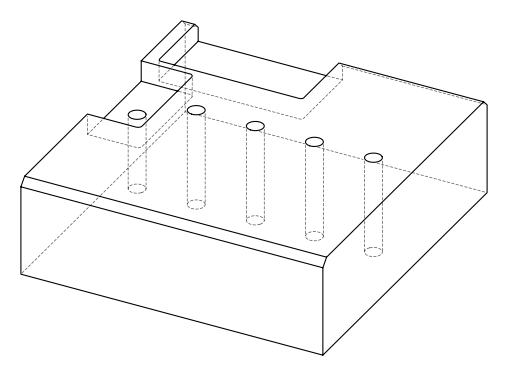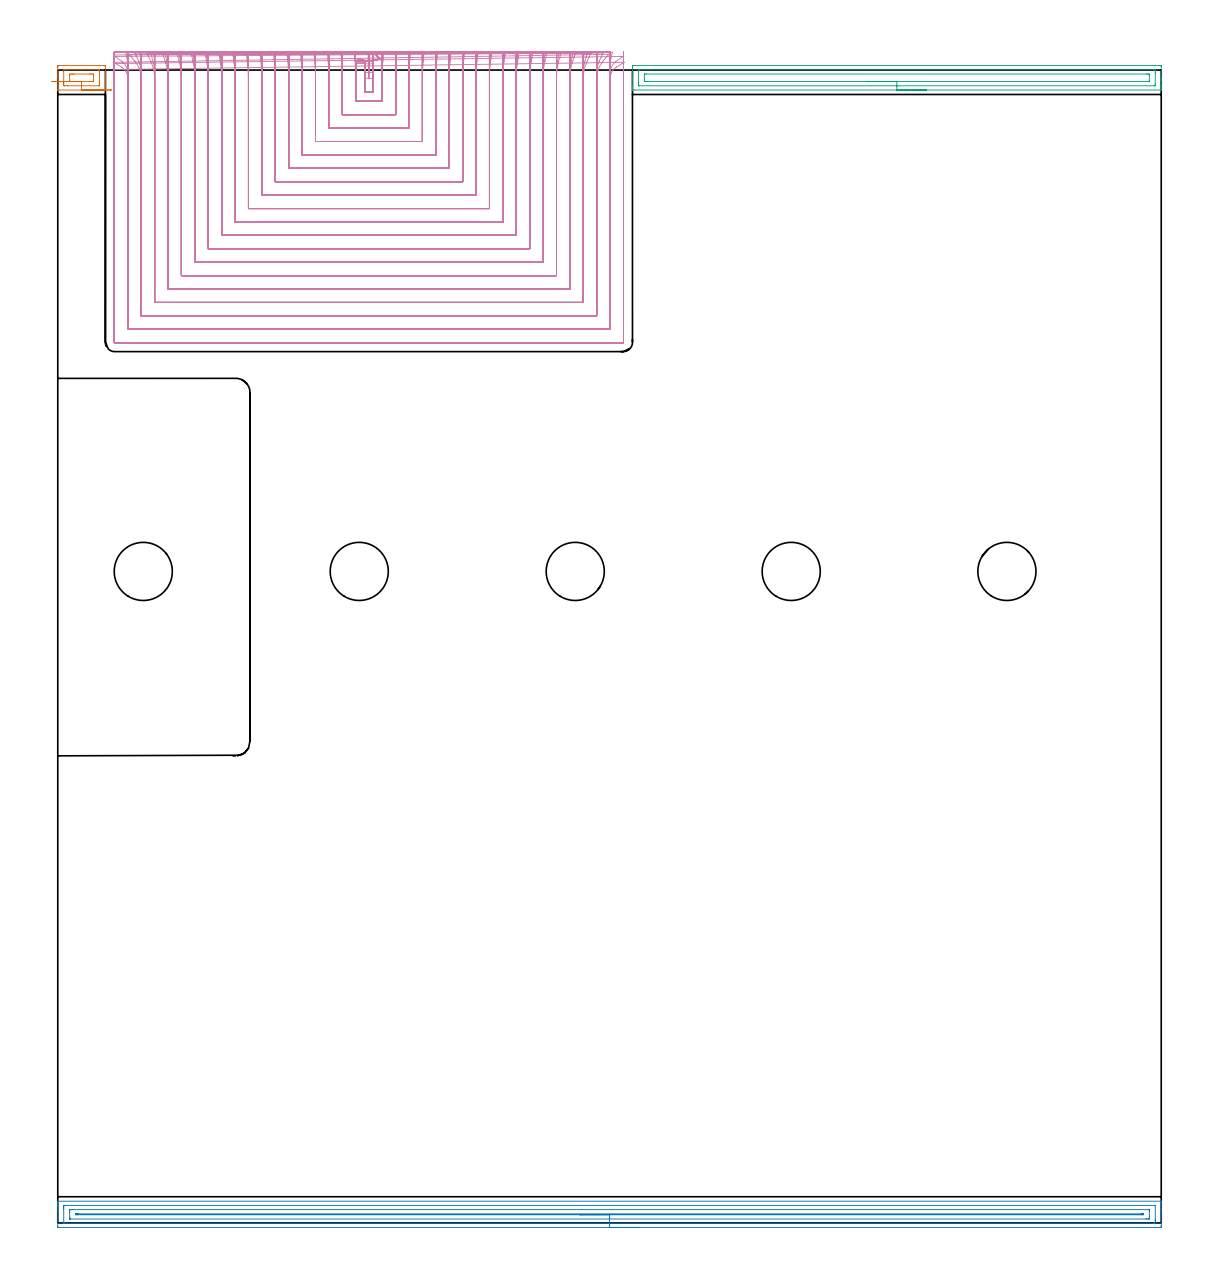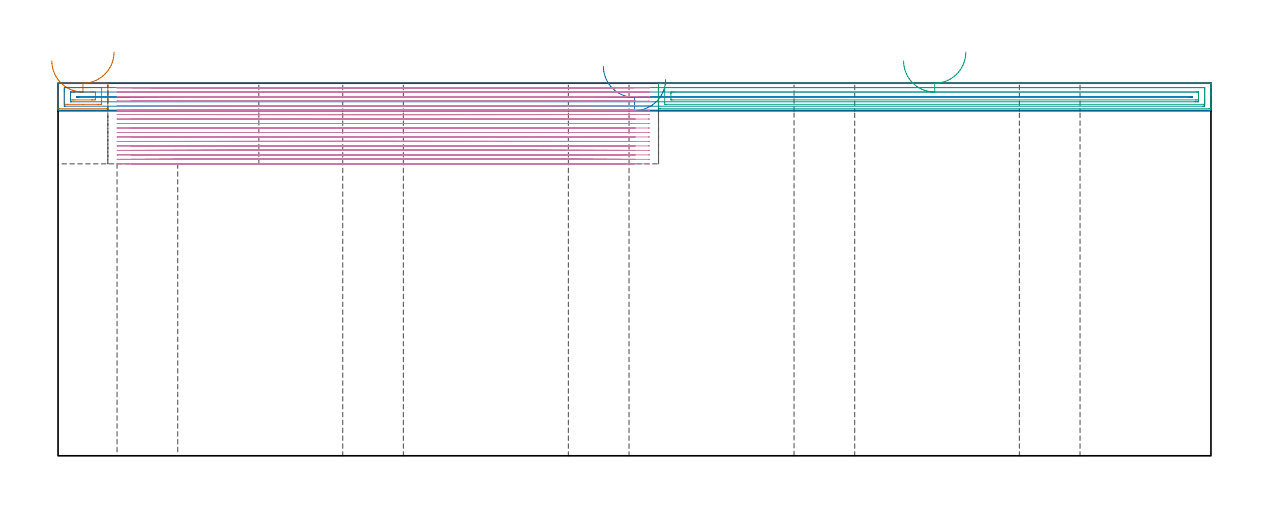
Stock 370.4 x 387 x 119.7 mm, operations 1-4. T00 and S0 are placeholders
(PLAN: 22 operations, 16 tool changes, 353.8 min)
(1 AREA_MILL | FG_CHAMFER_SURFACE | UGT0205_001 | 0.61 min | 709 mm3)
(2 AREA_MILL_1 | FG_CHAMFER_SURFACE_1 | UGT0205_001 | 12.02 min | 14342 mm3)
(3 AREA_MILL_2 | FG_CHAMFER_SURFACE_2 | UGT0205_001 | 4.49 min | 6139 mm3)
(4 MILL_SLOT | SLOT_PARTIAL_RECTANGULAR | NXT0201_008 | Follow Part, ap 1.5, ae 75% | 261.22 min | 432571 mm3)
(5 MILL_SLOT_1 | SLOT_PARTIAL_RECTANGULAR_1 | NXT0201_009 | Follow Part, ap 2, ae 75% | 70.29 min | 211427 mm3)
(6 SPOT_DRILL | STEP1HOLE | NXT0321_9005460120000 | 0.05 min | 202 mm3)
(7 SPOT_DRILL_1 | STEP1HOLE_2 | NXT0321_9005460120000 | 0.05 min | 190 mm3)
(8 SPOT_DRILL_2 | STEP1HOLE_3 | NXT0321_9005460120000 | 0.05 min | 189 mm3)
(9 SPOT_DRILL_3 | STEP1HOLE_4 | NXT0321_9005460120000 | 0.05 min | 162 mm3)
(10 DRILL_BLIND_HOLE_INTO_CENTER | STEP1HOLE | UGT0301_198 | 0.06 min | 436 mm3)
(11 GUN_DRILL_THROUGH_HOLE | STEP1HOLE | UGT0307_003 | 0.58 min | 4133 mm3)
(12 SPADE_DRILL_TO_ENLARGE_THROUGH_HOLE | STEP1HOLE | UGT0306_010 | 0.51 min | 30938 mm3)
(13 INDEXABLE_INSERT_DRILL_THROUGH_HOLE_FROM_SOLID | STEP1HOLE_1 | NXT0302_010 | 0.4 min | 28005 mm3)
(14 DRILL_BLIND_HOLE_INTO_CENTER_1 | STEP1HOLE_2 | UGT0301_198 | 0.06 min | 391 mm3)
(15 GUN_DRILL_THROUGH_HOLE_1 | STEP1HOLE_2 | UGT0307_003 | 0.58 min | 4174 mm3)
(16 SPADE_DRILL_TO_ENLARGE_THROUGH_HOLE_1 | STEP1HOLE_2 | UGT0306_010 | 0.51 min | 30925 mm3)
(17 DRILL_BLIND_HOLE_INTO_CENTER_2 | STEP1HOLE_3 | UGT0301_198 | 0.06 min | 390 mm3)
(18 GUN_DRILL_THROUGH_HOLE_2 | STEP1HOLE_3 | UGT0307_003 | 0.58 min | 4188 mm3)
(19 SPADE_DRILL_TO_ENLARGE_THROUGH_HOLE_2 | STEP1HOLE_3 | UGT0306_010 | 0.51 min | 30951 mm3)
(20 DRILL_BLIND_HOLE_INTO_CENTER_3 | STEP1HOLE_4 | UGT0301_198 | 0.06 min | 392 mm3)
(21 GUN_DRILL_THROUGH_HOLE_3 | STEP1HOLE_4 | UGT0307_003 | 0.58 min | 4179 mm3)
(22 SPADE_DRILL_TO_ENLARGE_THROUGH_HOLE_3 | STEP1HOLE_4 | UGT0306_010 | 0.51 min | 30948 mm3)
(TOOL UGT0205_001 | Chamfer Mill 20 x 3 x 45 deg. | D20 FL50 Z2)
(TOOL NXT0201_008 | ENDMILL 6mm [2P460-0600-NA 1630] | D6 FL26 Z6)
(TOOL NXT0201_009 | ENDMILL 8mm [2P460-0800-NA 1630] | D8 FL26 Z6)
(TOOL NXT0321_9005460120000 | NC Spot Drill, 142deg, 12mm, Carbide, Uncoated | D12 PA142 FL30 Z2)
(TOOL UGT0301_198 | Twist Drill 7.9 mm | D7.9 PA118 FL73 Z2)
(TOOL UGT0307_003 | Gun Drill 7 mm | D7 PA130 FL24 Z1)
(TOOL UGT0306_010 | Spade Drill 19.5mm | D19.5 PA132 FL10 Z2)
(TOOL NXT0302_010 | Index. Insert Drill 19.5mm [880-D1950L25-05] | D19.5 PA176 FL98 Z2)
(OP 1 AREA_MILL)
G17 G21 G94 G90
T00 M6
G54
G17 G0 G90 X17.995 Y380.3 S1061 M3
G43 Z129.7 H0
G94 G1 X17.957 Z128.828 F250.
X17.844 Z127.963
X17.655 Z127.112
X17.392 Z126.28
X17.059 Z125.474
X16.656 Z124.7
X16.187 Z123.964
X15.656 Z123.272
X15.067 Z122.629
X14.423 Z122.04
X13.731 Z121.508
X12.995 Z121.04
X12.222 Z120.637
X11.416 Z120.303
X10.584 Z120.041
X9.732 Z119.852
X8.867 Z119.738
X7.995 Z119.7
X0.486
X0.272 Y380.303 Z119.697
X0.061 Y380.307 Z119.693
X0.044 Y380.309 Z119.691
X0.039 Y380.312 Z119.687
X0.01 Y380.336 Z119.661
X0. Y380.41 Z119.588
Y384.489 Z115.509
Y385.288 Z114.705
Y387.953 Z112.042
X0.003 Y388.356 Z111.64
X0.01 Y388.491 Z111.505
X0.145 Y388.498 Z111.498
X0.486 Y388.5 Z111.5
X15.514
X15.858 Y388.495 Z111.502
X15.99 Y388.491 Z111.505
X16. Y388.353 Z111.643
Y385.288 Z114.705
Y384.489 Z115.509
Y384.4 Z115.599
Y380.409 Z119.589
X15.994 Y380.309 Z119.687
X15.992 Y380.305 Z119.691
X15.956 Y380.3 Z119.7
X7.995
Y381.714 Z118.286
X3.159
X2.274 Y381.715 Z118.285
X2.254 Y381.716 Z118.284
X2.01 Y381.735 Z118.265
X2.003 Y381.988 Z118.012
X2. Y382.623 Z117.377
Y382.879 Z117.121
X2.001 Y386.431 Z113.569
X2.01 Y387.065 Z112.935
X2.235 Y387.084 Z112.916
X2.254 Y387.085 Z112.915
X3.117 Y387.086 Z112.914
X7.979
X12.841
X13.726 Y387.085 Z112.915
X13.746 Y387.084 Z112.916
X13.99 Y387.065 Z112.935
X13.997 Y386.812 Z113.188
X14. Y386.177 Z113.823
Y385.921 Z114.079
X13.999 Y382.369 Z117.631
X13.99 Y381.735 Z118.265
X13.765 Y381.716 Z118.284
X13.746 Y381.715 Z118.285
X7.995 Y381.714 Z118.286
Y383.128 Z116.872
X5.288
X4.906 Y383.129 Z116.871
X4.401 Y383.131 Z116.869
X4.022 Y383.135 Z116.865
X4.001 Y383.512 Z116.488
X4. Y383.534 Z116.466
X4.001 Y385.31 Z114.69
X4.022 Y385.665 Z114.335
X4.527 Y385.67 Z114.33
X4.906 Y385.671 Z114.329
X5.409 Y385.672 Z114.328
X10.712
X11.094 Y385.671 Z114.329
X11.599 Y385.669 Z114.331
X11.978 Y385.665 Z114.335
X11.999 Y385.288 Z114.712
X12. Y385.266 Z114.734
X11.999 Y383.49 Z116.51
X11.978 Y383.136 Z116.864
X11.473 Y383.13 Z116.87
X11.094 Y383.129 Z116.871
X10.591 Y383.128 Z116.872
X7.995
X7.124 Z116.91
X6.259 Z117.023
X5.407 Z117.212
X4.575 Z117.475
X3.769 Z117.808
X2.995 Z118.211
X2.26 Z118.68
X1.568 Z119.211
X0.924 Z119.8
X0.335 Z120.444
X-0.196 Z121.136
X-0.665 Z121.872
X-1.068 Z122.645
X-1.401 Z123.451
X-1.664 Z124.283
X-1.853 Z125.135
X-1.966 Z126.
X-2.005 Z126.872
G0 Z129.7
M5
M2
(OP 2 AREA_MILL_1)
G17 G21 G94 G90
T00 M6
G54
G17 G0 G90 X195.2 Y-1.5 S1061 M3
G43 Z129.7 H0
Z120.9
G94 G1 X195.162 Z120.028 F250.
X195.048 Z119.163
X194.859 Z118.312
X194.597 Z117.48
X194.263 Z116.674
X193.86 Z115.9
X193.392 Z115.164
X192.86 Z114.472
X192.271 Z113.829
X191.628 Z113.24
X190.936 Z112.708
X190.2 Z112.24
X189.426 Z111.837
X188.62 Z111.503
X187.788 Z111.241
X186.936 Z111.052
X186.072 Z110.938
X185.2 Z110.9
X0.625
X0.185 Y-1.495 Z110.903
X0.01 Y-1.492 Z110.906
X0. Y-1.062 Z111.335
Y4.221 Z116.615
Y5.632 Z118.028
Y5.982 Z118.377
Y6.682 Z119.082
Y6.952 Z119.351
X0.006 Y7.301 Z119.692
X0.009 Y7.305 Z119.695
X0.174 Y7.3 Z119.7
X370.226
X370.391 Y7.305 Z119.695
X370.394 Y7.301 Z119.692
X370.4 Y6.952 Z119.351
Y6.682 Z119.082
Y5.982 Z118.377
Y4.751 Z117.148
Y4.221 Z116.615
Y3.605 Z116.001
Y-0.797 Z111.6
X370.396 Y-1.062 Z111.335
X370.39 Y-1.492 Z110.906
X370.215 Y-1.495 Z110.903
X369.775 Y-1.5 Z110.9
X185.2
Y-0.086 Z112.314
X2.314 Y-0.085 Z112.315
X2.04 Y-0.08 Z112.32
X2.013 Y-0.079 Z112.321
X2.008 Y-0.06 Z112.34
X2.003 Y-0.026 Z112.374
X2.001 Y0.007 Z112.407
X2. Y4.627 Z117.027
X2.003 Y5.101 Z117.501
X2.007 Y5.5 Z117.9
X2.024 Y5.879 Z118.279
X2.412 Y5.884 Z118.284
X2.511 Y5.885 Z118.285
X368.086
X368.36 Y5.88 Z118.28
X368.387 Y5.879 Z118.279
X368.392 Y5.86 Z118.26
X368.397 Y5.826 Z118.226
X368.399 Y5.792 Z118.192
X368.4 Y1.173 Z113.573
X368.397 Y0.699 Z113.099
X368.393 Y0.3 Z112.7
X368.376 Y-0.079 Z112.321
X367.988 Y-0.084 Z112.316
X367.89 Y-0.085 Z112.315
X185.2 Y-0.086 Z112.314
Y1.328 Z113.728
X4.2 Y1.329 Z113.729
X4.115 Y1.33 Z113.73
X4.048 Y1.333 Z113.733
X4.012 Y1.335 Z113.735
X4.009 Y1.383 Z113.783
X4.003 Y1.579 Z113.979
X4.001 Y1.776 Z114.176
X4. Y3.537 Z115.937
X4.004 Y4.221 Z116.621
X4.009 Y4.409 Z116.809
X4.018 Y4.465 Z116.865
X4.073 Y4.467 Z116.867
X4.2 Y4.469 Z116.869
X4.84 Y4.471 Z116.871
X5.094
X366.2
X366.285 Y4.47 Z116.87
X366.352 Y4.467 Z116.867
X366.388 Y4.465 Z116.865
X366.391 Y4.417 Z116.817
X366.397 Y4.221 Z116.621
X366.399 Y4.024 Z116.424
X366.4 Y2.263 Z114.663
X366.396 Y1.579 Z113.979
X366.391 Y1.391 Z113.791
X366.382 Y1.335 Z113.735
X366.327 Y1.333 Z113.733
X366.2 Y1.331 Z113.731
X365.561 Y1.329 Z113.729
X365.306 Y1.328 Z113.728
X185.2
Y2.743 Z115.143
X6.594
X6.275 Y2.745 Z115.145
X6.115 Y2.747 Z115.147
X6.017 Y2.749 Z115.149
X6.01 Y2.794 Z115.194
X6.008 Y2.9 Z115.3
X6.01 Y3.006 Z115.406
X6.018 Y3.05 Z115.45
X6.116 Y3.053 Z115.453
X6.276 Y3.056 Z115.456
X6.562 Y3.057 Z115.457
X6.882
X363.806
X364.125 Y3.055 Z115.455
X364.285 Y3.053 Z115.453
X364.382 Y3.05 Z115.45
X364.39 Y3.006 Z115.406
X364.392 Y2.9 Z115.3
X364.39 Y2.794 Z115.194
X364.383 Y2.749 Z115.149
X364.285 Y2.747 Z115.147
X364.124 Y2.744 Z115.144
X363.806 Y2.743 Z115.143
X363.519
X185.2
X184.328 Z115.181
X183.464 Z115.295
X182.612 Z115.483
X181.78 Z115.746
X180.974 Z116.08
X180.2 Z116.482
X179.464 Z116.951
X178.772 Z117.482
X178.129 Z118.072
X177.54 Z118.715
X177.008 Z119.407
X176.54 Z120.143
X176.137 Z120.916
X175.803 Z121.722
X175.541 Z122.554
X175.352 Z123.406
X175.238 Z124.271
X175.2 Z125.143
G0 Z129.7
M5
M2
(OP 3 AREA_MILL_2)
G17 G21 G94 G90
T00 M6
G54
G17 G0 G90 X291.65 Y380.3 S1061 M3
G43 Z129.7 H0
G94 G1 X291.612 Z128.828 F250.
X291.498 Z127.963
X291.309 Z127.111
X291.047 Z126.279
X290.713 Z125.473
X290.31 Z124.7
X289.841 Z123.964
X289.31 Z123.272
X288.721 Z122.628
X288.078 Z122.039
X287.386 Z121.508
X286.65 Z121.039
X285.876 Z120.636
X285.07 Z120.303
X284.238 Z120.04
X283.386 Y380.301 Z119.851
X282.521 Z119.738
X281.65 Z119.699
X193.478 Y380.302 Z119.698
X193.034 Y380.303 Z119.697
X192.994 Y380.302 Z119.695
X192.908 Y380.315 Z119.676
X192.902 Y380.325 Z119.666
X192.9 Y380.331 Z119.66
Y380.63 Z119.369
Y381.199 Z118.8
Y381.735 Z118.26
Y383.78 Z116.218
Y384.4 Z115.594
Y387.953 Z112.043
X192.902 Y388.265 Z111.731
X192.91 Y388.491 Z111.505
X193.136 Y388.499 Z111.499
X193.48 Y388.5 Z111.5
X369.82
X370.166 Y388.496 Z111.501
X370.39 Y388.491 Z111.505
X370.4 Y388.263 Z111.733
Y384.4 Z115.594
Y383.78 Z116.218
Y383.512 Z116.485
Y381.735 Z118.26
Y381.199 Z118.8
Y380.63 Z119.369
X370.394 Y380.33 Z119.662
X370.39 Y380.303 Z119.688
X370.266 Y380.3 Z119.7
X281.65 Y380.301 Z119.699
Y381.715 Z118.285
X195.28 Y381.716 Z118.284
X195.261
X194.91 Y381.735 Z118.265
X194.902 Y382.093 Z117.907
X194.9 Y382.623 Z117.377
Y382.983 Z117.017
X194.901 Y386.535 Z113.465
X194.91 Y387.065 Z112.935
X195.241 Y387.085 Z112.915
X195.261
X368.019
X368.039
X368.39 Y387.065 Z112.935
X368.398 Y386.707 Z113.293
X368.4 Y386.177 Z113.823
Y385.817 Z114.183
X368.398 Y382.265 Z117.735
X368.39 Y381.735 Z118.265
X368.059 Y381.715 Z118.285
X368.039
X281.65
Y383.129 Z116.871
X197.933 Y383.13 Z116.87
X197.424 Y383.131 Z116.869
X197.042 Y383.134 Z116.866
X196.924 Y383.136 Z116.864
X196.91 Y383.37 Z116.63
X196.904 Y383.512 Z116.488
X196.901 Y383.653 Z116.347
Y385.429 Z114.571
X196.906 Y385.572 Z114.428
X196.91 Y385.66 Z114.34
X196.947 Y385.665 Z114.335
X197.042 Y385.667 Z114.333
X197.549 Y385.671 Z114.329
X365.367
X365.875 Y385.67 Z114.33
X366.258 Y385.667 Z114.333
X366.376 Y385.665 Z114.335
X366.39 Y385.43 Z114.57
X366.396 Y385.288 Z114.712
X366.399 Y385.147 Z114.853
Y383.371 Z116.629
X366.394 Y383.229 Z116.771
X366.39 Y383.14 Z116.86
X366.353 Y383.135 Z116.865
X366.258 Y383.133 Z116.867
X365.751 Y383.129 Z116.871
X281.65
X280.778 Z116.909
X279.913 Z117.023
X279.062 Z117.212
X278.23 Z117.474
X277.424 Z117.808
X276.65 Z118.211
X275.914 Z118.679
X275.222 Z119.211
X274.579 Z119.8
X273.989 Z120.443
X273.458 Z121.135
X272.989 Z121.871
X272.587 Z122.645
X272.253 Z123.451
X271.99 Z124.283
X271.802 Z125.134
X271.688 Z125.999
X271.65 Z126.871
G0 Z129.7
M5
M2
(OP 4 MILL_SLOT)
G17 G21 G94 G90
T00 M6
G54
G17 G0 G90 X104.098 Y392.993 S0 M3
G43 Z129.7 H1
Z118.261
G94 G1 X104.302 Y390. F250.
G2 X104.45 Y387.11 R85.5 F500.
G1 Y384.11
G3 X105.901 Y384.484 R3.
X105.9 Y384.19 R84.
G1 Y379.5
X103.
Y384.182
G3 X102.999 Y384.484 R84.
X104.45 Y384.11 R3.
G1 Y387.11
G2 X104.598 Y390. R85.5
G1 X104.801 Y392.993 F250.
X99.575 Y392.992
X99.791 Y390.
G2 X100. Y384.182 R81. F500.
G1 Y376.5
X108.9
Y384.19
G2 X109.109 Y390. R81.
G1 X109.324 Y392.992 F250.
X95.05 Y392.991
X95.278 Y390.
G2 X95.5 Y384.182 R76.5 F500.
G1 Y372.
X113.4
Y384.19
G2 X113.621 Y390. R76.5
G1 X113.849 Y392.991 F250.
X90.522 Y392.99
X90.765 Y390.
G2 X91. Y384.182 R72. F500.
G1 Y367.5
X117.9
Y384.19
G2 X118.135 Y390. R72.
G1 X118.377 Y392.99 F250.
X85.99 Y392.989
X86.249 Y390.
G2 X86.5 Y384.182 R67.5 F500.
G1 Y363.
X122.4
Y384.19
G2 X122.651 Y390. R67.5
G1 X122.909 Y392.989 F250.
X81.454 Y392.987
X81.731 Y390.
G2 X82. Y384.182 R63. F500.
G1 Y358.5
X126.9
Y384.19
G2 X127.168 Y390. R63.
G1 X127.445 Y392.987 F250.
X76.912 Y392.985
X77.21 Y390.
G2 X77.5 Y384.182 R58.5 F500.
G1 Y354.
X131.4
Y384.19
G2 X131.689 Y390. R58.5
G1 X131.987 Y392.985 F250.
X72.363 Y392.983
X72.686 Y390.
G2 X73. Y384.182 R54. F500.
G1 Y349.5
X135.9
Y384.19
G2 X136.213 Y390. R54.
G1 X136.536 Y392.983 F250.
X67.804 Y392.979
X68.157 Y390.
G2 X68.5 Y384.182 R49.5 F500.
G1 Y345.
X140.4
Y384.19
G2 X140.742 Y390. R49.5
G1 X141.094 Y392.979 F250.
X63.235 Y392.975
X63.622 Y390.
G2 X64. Y384.182 R45. F500.
G1 Y340.5
X144.9
Y384.19
G2 X145.277 Y390. R45.
G1 X145.664 Y392.975 F250.
X58.649 Y392.969
X59.08 Y390.
G2 X59.5 Y384.182 R40.5 F500.
G1 Y336.
X149.4
Y384.19
G2 X149.819 Y390. R40.5
G1 X150.249 Y392.969 F250.
X54.042 Y392.961
X54.527 Y390.
G2 X55. Y384.182 R36. F500.
G1 Y331.5
X153.9
Y384.19
G2 X154.372 Y390. R36.
G1 X154.856 Y392.961 F250.
X49.404 Y392.948
X49.958 Y390.
G2 X50.5 Y384.182 R31.5 F500.
G1 Y327.
X158.4
Y384.19
G2 X158.94 Y390. R31.5
G1 X159.494 Y392.949 F250.
X44.719 Y392.93
X45.366 Y390.
G2 X46. Y384.182 R27. F500.
G1 Y322.5
X162.9
Y384.19
G2 X163.533 Y390. R27.
G1 X164.178 Y392.93 F250.
X39.959 Y392.898
X40.735 Y390.
G2 X41.5 Y384.182 R22.5 F500.
G1 Y318.
X167.4
Y384.19
G2 X168.163 Y390. R22.5
G1 X168.938 Y392.898 F250.
X35.064 Y392.839
X36.034 Y390.
G2 X37. Y384.182 R18. F500.
G1 Y313.5
X171.9
Y384.19
G2 X172.863 Y390. R18.
G1 X173.832 Y392.839 F250.
X29.889 Y392.707
X31.182 Y390.
G2 X32.5 Y384.182 R13.5 F500.
G1 Y309.
X176.4
Y384.19
G2 X177.714 Y390. R13.5
G1 X179.005 Y392.708 F250.
X23.928 Y392.289
X25.867 Y390.
G2 X28. Y384.182 R9. F500.
G1 Y304.5
X180.9
Y384.19
G2 X183.027 Y390. R9.
G1 X184.963 Y392.291 F250.
X18.755 Y389.585 F500.
X21.324 Y388.036 F250.
G2 X23.5 Y384.182 R4.5 F500.
G1 Y300.
X185.4
Y384.19
G2 X187.574 Y388.042 R4.5
G1 X190.143 Y389.593 F250.
X19. Y387.182 F500.
Y384.182 F250.
Y295.6 F500.
X19.005 Y295.545
X19.045 Y295.505
X19.1 Y295.5
X189.8
X189.855 Y295.505
X189.895 Y295.545
X189.9 Y295.6
Y384.19
Y387.19 F250.
G0 Z129.7
X104.279 Y392.997
Z116.822
G1 X104.414 Y390.
G2 X104.45 Y389.083 R85.5 F500.
G1 Y386.083
G3 X105.901 Y386.457 R3.
G1 X105.9 Y386.153
Y379.5
X103.
Y386.165
X102.999 Y386.457
G3 X104.45 Y386.083 R3.
G1 Y389.083
G2 X104.487 Y390. R85.5
G1 X104.622 Y392.997 F250.
X99.767
X99.909 Y390.
G2 X100. Y386.165 R81. F500.
G1 Y376.5
X108.9
Y386.153
G2 X108.991 Y390. R81.
G1 X109.134 Y392.997 F250.
X95.253 Y392.996
X95.404 Y390.
G2 X95.5 Y386.165 R76.5 F500.
G1 Y372.
X113.4
Y386.153
G2 X113.497 Y390. R76.5
G1 X113.648 Y392.996 F250.
X90.738
X90.898 Y390.
G2 X91. Y386.165 R72. F500.
G1 Y367.5
X117.9
Y386.153
G2 X118.003 Y390. R72.
G1 X118.163 Y392.996 F250.
X86.221 Y392.995
X86.391 Y390.
G2 X86.5 Y386.165 R67.5 F500.
G1 Y363.
X122.4
Y386.153
G2 X122.51 Y390. R67.5
G1 X122.681 Y392.995 F250.
X81.701 Y392.994
X81.883 Y390.
G2 X82. Y386.165 R63. F500.
G1 Y358.5
X126.9
Y386.153
G2 X127.018 Y390. R63.
G1 X127.201 Y392.994 F250.
X77.177
X77.374 Y390.
G2 X77.5 Y386.165 R58.5 F500.
G1 Y354.
X131.4
Y386.153
G2 X131.527 Y390. R58.5
G1 X131.724 Y392.994 F250.
X72.651 Y392.992
X72.864 Y390.
G2 X73. Y386.165 R54. F500.
G1 Y349.5
X135.9
Y386.153
G2 X136.037 Y390. R54.
G1 X136.251 Y392.992 F250.
X68.119 Y392.991
X68.351 Y390.
G2 X68.5 Y386.165 R49.5 F500.
G1 Y345.
X140.4
Y386.153
G2 X140.55 Y390. R49.5
G1 X140.783 Y392.991 F250.
X63.581 Y392.989
X63.836 Y390.
G2 X64. Y386.165 R45. F500.
G1 Y340.5
X144.9
Y386.153
G2 X145.065 Y390. R45.
G1 X145.321 Y392.989 F250.
X59.034 Y392.987
X59.318 Y390.
G2 X59.5 Y386.165 R40.5 F500.
G1 Y336.
X149.4
Y386.153
G2 X149.583 Y390. R40.5
G1 X149.868 Y392.986 F250.
X54.476 Y392.983
X54.795 Y390.
G2 X55. Y386.165 R36. F500.
G1 Y331.5
X153.9
Y386.153
G2 X154.106 Y390. R36.
G1 X154.427 Y392.983 F250.
X49.9 Y392.978
X50.266 Y390.
G2 X50.5 Y386.165 R31.5 F500.
G1 Y327.
X158.4
Y386.153
G2 X158.636 Y390. R31.5
G1 X159.002 Y392.978 F250.
X45.3 Y392.97
X45.726 Y390.
G2 X46. Y386.165 R27. F500.
G1 Y322.5
X162.9
Y386.153
G2 X163.175 Y390. R27.
G1 X163.603 Y392.969 F250.
X40.659 Y392.956
X41.171 Y390.
G2 X41.5 Y386.165 R22.5 F500.
G1 Y318.
X167.4
Y386.153
G2 X167.731 Y390. R22.5
G1 X168.244 Y392.956 F250.
X35.947 Y392.931
X36.587 Y390.
G2 X37. Y386.165 R18. F500.
G1 Y313.5
X171.9
Y386.153
G2 X172.316 Y390. R18.
G1 X172.957 Y392.931 F250.
X31.092 Y392.876
X31.944 Y390.
G2 X32.5 Y386.165 R13.5 F500.
G1 Y309.
X176.4
Y386.153
G2 X176.96 Y390. R13.5
G1 X177.814 Y392.876 F250.
X25.864 Y392.714
X27.142 Y390.
G2 X28. Y386.165 R9. F500.
G1 Y304.5
X180.9
Y386.153
G2 X181.763 Y390. R9.
G1 X183.046 Y392.712 F250.
X19.196 Y391.57
X21.631 Y389.816
G2 X23.5 Y386.165 R4.5 F500.
G1 Y300.
X185.4
Y386.153
G2 X187.276 Y389.809 R4.5
G1 X189.714 Y391.558 F250.
X19. Y389.165 F500.
Y386.165 F250.
Y295.6 F500.
X19.005 Y295.545
X19.045 Y295.505
X19.1 Y295.5
X189.8
X189.855 Y295.505
X189.895 Y295.545
X189.9 Y295.6
Y386.153
Y389.153 F250.
G0 Z129.7
X99.961 Y393.
Z115.383
G1 X99.995 Y390.
G2 X100. Y389.346 R81. F500.
G1 X103. Y389.356
G3 X105.901 Y389.355 R3.
G1 X105.9 Y389.04
Y379.5
X103.
Y389.076
G3 X103. Y389.356 R84.
G1 X100. Y389.346
Y389.076
Y376.5
X108.9
Y389.04
G2 X108.906 Y390. R81.
G1 X108.941 Y393. F250.
X95.458
X95.494 Y390.
G2 X95.5 Y389.076 R76.5 F500.
G1 Y372.
X113.4
Y389.04
G2 X113.406 Y390. R76.5
G1 X113.444 Y393. F250.
X90.956
X90.994 Y390.
G2 X91. Y389.076 R72. F500.
G1 Y367.5
X117.9
Y389.04
G2 X117.906 Y390. R72.
G1 X117.946 Y393. F250.
X86.453
X86.494 Y390.
G2 X86.5 Y389.076 R67.5 F500.
G1 Y363.
X122.4
Y389.04
G2 X122.407 Y390. R67.5
G1 X122.45 Y393. F250.
X81.949
X81.993 Y390.
G2 X82. Y389.076 R63. F500.
G1 Y358.5
X126.9
Y389.04
G2 X126.907 Y390. R63.
G1 X126.953 Y393. F250.
X77.445
X77.493 Y390.
G2 X77.5 Y389.076 R58.5 F500.
G1 Y354.
X131.4
Y389.04
G2 X131.408 Y390. R58.5
G1 X131.457 Y393. F250.
X72.941
X72.992 Y390.
G2 X73. Y389.076 R54. F500.
G1 Y349.5
X135.9
Y389.04
G2 X135.909 Y390. R54.
G1 X135.962 Y393. F250.
X68.435 Y392.999
X68.491 Y390.
G2 X68.5 Y389.076 R49.5 F500.
G1 Y345.
X140.4
Y389.04
G2 X140.409 Y390. R49.5
G1 X140.468 Y392.999 F250.
X63.929
X63.991 Y390.
G2 X64. Y389.076 R45. F500.
G1 Y340.5
X144.9
Y389.04
G2 X144.91 Y390. R45.
G1 X144.974 Y392.999 F250.
X59.421
X59.489 Y390.
G2 X59.5 Y389.076 R40.5 F500.
G1 Y336.
X149.4
Y389.04
G2 X149.411 Y390. R40.5
G1 X149.483 Y392.999 F250.
X54.911
X54.988 Y390.
G2 X55. Y389.076 R36. F500.
G1 Y331.5
X153.9
Y389.04
G2 X153.913 Y390. R36.
G1 X153.993 Y392.999 F250.
X50.398
X50.486 Y390.
G2 X50.5 Y389.076 R31.5 F500.
G1 Y327.
X158.4
Y389.04
G2 X158.415 Y390. R31.5
G1 X158.506 Y392.999 F250.
X45.882 Y392.998
X45.984 Y390.
G2 X46. Y389.076 R27. F500.
G1 Y322.5
X162.9
Y389.04
G2 X162.917 Y390. R27.
G1 X163.024 Y392.998 F250.
X41.358 Y392.997
X41.481 Y390.
G2 X41.5 Y389.076 R22.5 F500.
G1 Y318.
X167.4
Y389.04
G2 X167.42 Y390. R22.5
G1 X167.549 Y392.997 F250.
X36.822 Y392.996
X36.976 Y390.
G2 X37. Y389.076 R18. F500.
G1 Y313.5
X171.9
Y389.04
G2 X171.926 Y390. R18.
G1 X172.086 Y392.996 F250.
X32.263 Y392.993
X32.468 Y390.
G2 X32.5 Y389.076 R13.5 F500.
G1 Y309.
X176.4
Y389.04
G2 X176.434 Y390. R13.5
G1 X176.648 Y392.992 F250.
X27.645 Y392.984
X27.952 Y390.
G2 X28. Y389.076 R9. F500.
G1 Y304.5
X180.9
Y389.04
G2 X180.951 Y390. R9.
G1 X181.271 Y392.983 F250.
X22.788 Y392.936
X23.404 Y390.
G2 X23.5 Y389.076 R4.5 F500.
G1 Y300.
X185.4
Y389.04
G2 X185.504 Y390. R4.5
G1 X186.144 Y392.931 F250.
X19. Y392.076
Y389.076
Y295.6 F500.
X19.005 Y295.545
X19.045 Y295.505
X19.1 Y295.5
X189.8
X189.855 Y295.505
X189.895 Y295.545
X189.9 Y295.6
Y389.04
Y392.04 F250.
G0 X100.664 Y390.935 Z113.944
G1 X103.515 Y390.
G3 X105.385 Y390. R3.
G1 X108.236 Y390.935
X105.903 Y393.
X105.9 Y390.
Y389.925 F500.
Y379.5
X103.
Y389.929
Y390.
X100.
Y389.929
Y376.5
X108.9
Y389.925
Y390.
X108.903 Y393. F250.
X95.497
X95.5 Y390.
Y389.929 F500.
Y372.
X113.4
Y389.925
Y390.
X113.403 Y393. F250.
X90.997
X91. Y390.
Y389.929 F500.
Y367.5
X117.9
Y389.925
Y390.
X117.903 Y393. F250.
X86.497
X86.5 Y390.
Y389.929 F500.
Y363.
X122.4
Y389.925
Y390.
X122.403 Y393. F250.
X81.997
X82. Y390.
Y389.929 F500.
Y358.5
X126.9
Y389.925
Y390.
X126.904 Y393. F250.
X77.496
X77.5 Y390.
Y389.929 F500.
Y354.
X131.4
Y389.925
Y390.
X131.404 Y393. F250.
X72.996
X73. Y390.
Y389.929 F500.
Y349.5
X135.9
Y389.925
Y390.
X135.904 Y393. F250.
X68.496
X68.5 Y390.
Y389.929 F500.
Y345.
X140.4
Y389.925
Y390.
X140.405 Y393. F250.
X63.995
X64. Y390.
Y389.929 F500.
Y340.5
X144.9
Y389.925
Y390.
X144.905 Y393. F250.
X59.495
X59.5 Y390.
Y389.929 F500.
Y336.
X149.4
Y389.925
Y390.
X149.406 Y393. F250.
X54.994
X55. Y390.
Y389.929 F500.
Y331.5
X153.9
Y389.925
Y390.
X153.906 Y393. F250.
X50.493
X50.5 Y390.
Y389.929 F500.
Y327.
X158.4
Y389.925
Y390.
X158.407 Y393. F250.
X45.992
X46. Y390.
Y389.929 F500.
Y322.5
X162.9
Y389.925
Y390.
X162.908 Y393. F250.
X41.49
X41.5 Y390.
Y389.929 F500.
Y318.
X167.4
Y389.925
Y390.
X167.41 Y393. F250.
X36.988
X37. Y390.
Y389.929 F500.
Y313.5
X171.9
Y389.925
Y390.
X171.913 Y393. F250.
X32.484
X32.5 Y390.
Y389.929 F500.
Y309.
X176.4
Y389.925
Y390.
X176.417 Y393. F250.
X27.976
X28. Y390.
Y389.929 F500.
Y304.5
X180.9
Y389.925
Y390.
X180.925 Y393. F250.
X23.452
X23.499 Y390.
X23.5 Y389.929 F500.
Y300.
X185.4
Y389.925
X185.401 Y390.
X185.451 Y393. F250.
X19. Y392.929
Y389.929
Y295.6 F500.
X19.005 Y295.545
X19.045 Y295.505
X19.1 Y295.5
X189.8
X189.855 Y295.505
X189.895 Y295.545
X189.9 Y295.6
Y389.925
Y392.925 F250.
G0 X100.854 Y390.673 Z112.505
G1 X103.777 Y390.
G3 X105.123 Y390. R3.
G1 X108.046 Y390.673
X105.9 Y393.
Y390.
Y379.5 F500.
X103.
Y390.
X100.
Y376.5
X108.9
Y390.
Y393. F250.
X95.5
Y390.
Y372. F500.
X113.4
Y390.
Y393. F250.
X91.
Y390.
Y367.5 F500.
X117.9
Y390.
Y393. F250.
X86.5
Y390.
Y363. F500.
X122.4
Y390.
Y393. F250.
X82.
Y390.
Y358.5 F500.
X126.9
Y390.
Y393. F250.
X77.5
Y390.
Y354. F500.
X131.4
Y390.
Y393. F250.
X73.
Y390.
Y349.5 F500.
X135.9
Y390.
Y393. F250.
X68.5
Y390.
Y345. F500.
X140.4
Y390.
Y393. F250.
X64.
Y390.
Y340.5 F500.
X144.9
Y390.
Y393. F250.
X59.5
Y390.
Y336. F500.
X149.4
Y390.
Y393. F250.
X55.
Y390.
Y331.5 F500.
X153.9
Y390.
Y393. F250.
X50.5
Y390.
Y327. F500.
X158.4
Y390.
Y393. F250.
X46.
Y390.
Y322.5 F500.
X162.9
Y390.
Y393. F250.
X41.5
Y390.
Y318. F500.
X167.4
Y390.
Y393. F250.
X37.
Y390.
Y313.5 F500.
X171.9
Y390.
Y393. F250.
X32.5
Y390.
Y309. F500.
X176.4
Y390.
Y393. F250.
X28.
Y390.
Y304.5 F500.
X180.9
Y390.
Y393. F250.
X23.5
Y390.
Y300. F500.
X185.4
Y390.
Y393. F250.
X19.
Y390.
Y295.6 F500.
X19.005 Y295.545
X19.045 Y295.505
X19.1 Y295.5
X189.8
X189.855 Y295.505
X189.895 Y295.545
X189.9 Y295.6
Y390.
Y393. F250.
G0 X100.854 Y390.673 Z111.067
G1 X103.777 Y390.
G3 X105.123 Y390. R3.
G1 X108.046 Y390.673
X105.9 Y393.
Y390.
Y379.5 F500.
X103.
Y390.
X100.
Y376.5
X108.9
Y390.
Y393. F250.
X95.5
Y390.
Y372. F500.
X113.4
Y390.
Y393. F250.
X91.
Y390.
Y367.5 F500.
X117.9
Y390.
Y393. F250.
X86.5
Y390.
Y363. F500.
X122.4
Y390.
Y393. F250.
X82.
Y390.
Y358.5 F500.
X126.9
Y390.
Y393. F250.
X77.5
Y390.
Y354. F500.
X131.4
Y390.
Y393. F250.
X73.
Y390.
Y349.5 F500.
X135.9
Y390.
Y393. F250.
X68.5
Y390.
Y345. F500.
X140.4
Y390.
Y393. F250.
X64.
Y390.
Y340.5 F500.
X144.9
Y390.
Y393. F250.
X59.5
Y390.
Y336. F500.
X149.4
Y390.
Y393. F250.
X55.
Y390.
Y331.5 F500.
X153.9
Y390.
Y393. F250.
X50.5
Y390.
Y327. F500.
X158.4
Y390.
Y393. F250.
X46.
Y390.
Y322.5 F500.
X162.9
Y390.
Y393. F250.
X41.5
Y390.
Y318. F500.
X167.4
Y390.
Y393. F250.
X37.
Y390.
Y313.5 F500.
X171.9
Y390.
Y393. F250.
X32.5
Y390.
Y309. F500.
X176.4
Y390.
Y393. F250.
X28.
Y390.
Y304.5 F500.
X180.9
Y390.
Y393. F250.
X23.5
Y390.
Y300. F500.
X185.4
Y390.
Y393. F250.
X19.
Y390.
Y295.6 F500.
X19.005 Y295.545
X19.045 Y295.505
X19.1 Y295.5
X189.8
X189.855 Y295.505
X189.895 Y295.545
X189.9 Y295.6
Y390.
Y393. F250.
G0 X100.854 Y390.673 Z109.628
G1 X103.777 Y390.
G3 X105.123 Y390. R3.
G1 X108.046 Y390.673
X105.9 Y393.
Y390.
Y379.5 F500.
X103.
Y390.
X100.
Y376.5
X108.9
Y390.
Y393. F250.
X95.5
Y390.
Y372. F500.
X113.4
Y390.
Y393. F250.
X91.
Y390.
Y367.5 F500.
X117.9
Y390.
Y393. F250.
X86.5
Y390.
Y363. F500.
X122.4
Y390.
Y393. F250.
X82.
Y390.
Y358.5 F500.
X126.9
Y390.
Y393. F250.
X77.5
Y390.
Y354. F500.
X131.4
Y390.
Y393. F250.
X73.
Y390.
Y349.5 F500.
X135.9
Y390.
Y393. F250.
X68.5
Y390.
Y345. F500.
X140.4
Y390.
Y393. F250.
X64.
Y390.
Y340.5 F500.
X144.9
Y390.
Y393. F250.
X59.5
Y390.
Y336. F500.
X149.4
Y390.
Y393. F250.
X55.
Y390.
Y331.5 F500.
X153.9
Y390.
Y393. F250.
X50.5
Y390.
Y327. F500.
X158.4
Y390.
Y393. F250.
X46.
Y390.
Y322.5 F500.
X162.9
Y390.
Y393. F250.
X41.5
Y390.
Y318. F500.
X167.4
Y390.
Y393. F250.
X37.
Y390.
Y313.5 F500.
X171.9
Y390.
Y393. F250.
X32.5
Y390.
Y309. F500.
X176.4
Y390.
Y393. F250.
X28.
Y390.
Y304.5 F500.
X180.9
Y390.
Y393. F250.
X23.5
Y390.
Y300. F500.
X185.4
Y390.
Y393. F250.
X19.
Y390.
Y295.6 F500.
X19.005 Y295.545
X19.045 Y295.505
X19.1 Y295.5
X189.8
X189.855 Y295.505
X189.895 Y295.545
X189.9 Y295.6
Y390.
Y393. F250.
G0 X100.854 Y390.673 Z108.189
G1 X103.777 Y390.
G3 X105.123 Y390. R3.
G1 X108.046 Y390.673
X105.9 Y393.
Y390.
Y379.5 F500.
X103.
Y390.
X100.
Y376.5
X108.9
Y390.
Y393. F250.
X95.5
Y390.
Y372. F500.
X113.4
Y390.
Y393. F250.
X91.
Y390.
Y367.5 F500.
X117.9
Y390.
Y393. F250.
X86.5
Y390.
Y363. F500.
X122.4
Y390.
Y393. F250.
X82.
Y390.
Y358.5 F500.
X126.9
Y390.
Y393. F250.
X77.5
Y390.
Y354. F500.
X131.4
Y390.
Y393. F250.
X73.
Y390.
Y349.5 F500.
X135.9
Y390.
Y393. F250.
X68.5
Y390.
Y345. F500.
X140.4
Y390.
Y393. F250.
X64.
Y390.
Y340.5 F500.
X144.9
Y390.
Y393. F250.
X59.5
Y390.
Y336. F500.
X149.4
Y390.
Y393. F250.
X55.
Y390.
Y331.5 F500.
X153.9
Y390.
Y393. F250.
X50.5
Y390.
Y327. F500.
X158.4
Y390.
Y393. F250.
X46.
Y390.
Y322.5 F500.
X162.9
Y390.
Y393. F250.
X41.5
Y390.
Y318. F500.
X167.4
Y390.
Y393. F250.
X37.
Y390.
Y313.5 F500.
X171.9
Y390.
Y393. F250.
X32.5
Y390.
Y309. F500.
X176.4
Y390.
Y393. F250.
X28.
Y390.
Y304.5 F500.
X180.9
Y390.
Y393. F250.
X23.5
Y390.
Y300. F500.
X185.4
Y390.
Y393. F250.
X19.
Y390.
Y295.6 F500.
X19.005 Y295.545
X19.045 Y295.505
X19.1 Y295.5
X189.8
X189.855 Y295.505
X189.895 Y295.545
X189.9 Y295.6
Y390.
Y393. F250.
G0 X100.854 Y390.673 Z106.75
G1 X103.777 Y390.
G3 X105.123 Y390. R3.
G1 X108.046 Y390.673
X105.9 Y393.
Y390.
Y379.5 F500.
X103.
Y390.
X100.
Y376.5
X108.9
Y390.
Y393. F250.
X95.5
Y390.
Y372. F500.
X113.4
Y390.
Y393. F250.
X91.
Y390.
Y367.5 F500.
X117.9
Y390.
Y393. F250.
X86.5
Y390.
Y363. F500.
X122.4
Y390.
Y393. F250.
X82.
Y390.
Y358.5 F500.
X126.9
Y390.
Y393. F250.
X77.5
Y390.
Y354. F500.
X131.4
Y390.
Y393. F250.
X73.
Y390.
Y349.5 F500.
X135.9
Y390.
Y393. F250.
X68.5
Y390.
Y345. F500.
X140.4
Y390.
Y393. F250.
X64.
Y390.
Y340.5 F500.
X144.9
Y390.
Y393. F250.
X59.5
Y390.
Y336. F500.
X149.4
Y390.
Y393. F250.
X55.
Y390.
Y331.5 F500.
X153.9
Y390.
Y393. F250.
X50.5
Y390.
Y327. F500.
X158.4
Y390.
Y393. F250.
X46.
Y390.
Y322.5 F500.
X162.9
Y390.
Y393. F250.
X41.5
Y390.
Y318. F500.
X167.4
Y390.
Y393. F250.
X37.
Y390.
Y313.5 F500.
X171.9
Y390.
Y393. F250.
X32.5
Y390.
Y309. F500.
X176.4
Y390.
Y393. F250.
X28.
Y390.
Y304.5 F500.
X180.9
Y390.
Y393. F250.
X23.5
Y390.
Y300. F500.
X185.4
Y390.
Y393. F250.
X19.
Y390.
Y295.6 F500.
X19.005 Y295.545
X19.045 Y295.505
X19.1 Y295.5
X189.8
X189.855 Y295.505
X189.895 Y295.545
X189.9 Y295.6
Y390.
Y393. F250.
G0 X100.854 Y390.673 Z105.311
G1 X103.777 Y390.
G3 X105.123 Y390. R3.
G1 X108.046 Y390.673
X105.9 Y393.
Y390.
Y379.5 F500.
X103.
Y390.
X100.
Y376.5
X108.9
Y390.
Y393. F250.
X95.5
Y390.
Y372. F500.
X113.4
Y390.
Y393. F250.
X91.
Y390.
Y367.5 F500.
X117.9
Y390.
Y393. F250.
X86.5
Y390.
Y363. F500.
X122.4
Y390.
Y393. F250.
X82.
Y390.
Y358.5 F500.
X126.9
Y390.
Y393. F250.
X77.5
Y390.
Y354. F500.
X131.4
Y390.
Y393. F250.
X73.
Y390.
Y349.5 F500.
X135.9
Y390.
Y393. F250.
X68.5
Y390.
Y345. F500.
X140.4
Y390.
Y393. F250.
X64.
Y390.
Y340.5 F500.
X144.9
Y390.
Y393. F250.
X59.5
Y390.
Y336. F500.
X149.4
Y390.
Y393. F250.
X55.
Y390.
Y331.5 F500.
X153.9
Y390.
Y393. F250.
X50.5
Y390.
Y327. F500.
X158.4
Y390.
Y393. F250.
X46.
Y390.
Y322.5 F500.
X162.9
Y390.
Y393. F250.
X41.5
Y390.
Y318. F500.
X167.4
Y390.
Y393. F250.
X37.
Y390.
Y313.5 F500.
X171.9
Y390.
Y393. F250.
X32.5
Y390.
Y309. F500.
X176.4
Y390.
Y393. F250.
X28.
Y390.
Y304.5 F500.
X180.9
Y390.
Y393. F250.
X23.5
Y390.
Y300. F500.
X185.4
Y390.
Y393. F250.
X19.
Y390.
Y295.6 F500.
X19.005 Y295.545
X19.045 Y295.505
X19.1 Y295.5
X189.8
X189.855 Y295.505
X189.895 Y295.545
X189.9 Y295.6
Y390.
Y393. F250.
G0 X100.854 Y390.673 Z103.872
G1 X103.777 Y390.
G3 X105.123 Y390. R3.
G1 X108.046 Y390.673
X105.9 Y393.
Y390.
Y379.5 F500.
X103.
Y390.
X100.
Y376.5
X108.9
Y390.
Y393. F250.
X95.5
Y390.
Y372. F500.
X113.4
Y390.
Y393. F250.
X91.
Y390.
Y367.5 F500.
X117.9
Y390.
Y393. F250.
X86.5
Y390.
Y363. F500.
X122.4
Y390.
Y393. F250.
X82.
Y390.
Y358.5 F500.
X126.9
Y390.
Y393. F250.
X77.5
Y390.
Y354. F500.
X131.4
Y390.
Y393. F250.
X73.
Y390.
Y349.5 F500.
X135.9
Y390.
Y393. F250.
X68.5
Y390.
Y345. F500.
X140.4
Y390.
Y393. F250.
X64.
Y390.
Y340.5 F500.
X144.9
Y390.
Y393. F250.
X59.5
Y390.
Y336. F500.
X149.4
Y390.
Y393. F250.
X55.
Y390.
Y331.5 F500.
X153.9
Y390.
Y393. F250.
X50.5
Y390.
Y327. F500.
X158.4
Y390.
Y393. F250.
X46.
Y390.
Y322.5 F500.
X162.9
Y390.
Y393. F250.
X41.5
Y390.
Y318. F500.
X167.4
Y390.
Y393. F250.
X37.
Y390.
Y313.5 F500.
X171.9
Y390.
Y393. F250.
X32.5
Y390.
Y309. F500.
X176.4
Y390.
Y393. F250.
X28.
Y390.
Y304.5 F500.
X180.9
Y390.
Y393. F250.
X23.5
Y390.
Y300. F500.
X185.4
Y390.
Y393. F250.
X19.
Y390.
Y295.6 F500.
X19.005 Y295.545
X19.045 Y295.505
X19.1 Y295.5
X189.8
X189.855 Y295.505
X189.895 Y295.545
X189.9 Y295.6
Y390.
Y393. F250.
G0 X100.854 Y390.673 Z102.433
G1 X103.777 Y390.
G3 X105.123 Y390. R3.
G1 X108.046 Y390.673
X105.9 Y393.
Y390.
Y379.5 F500.
X103.
Y390.
X100.
Y376.5
X108.9
Y390.
Y393. F250.
X95.5
Y390.
Y372. F500.
X113.4
Y390.
Y393. F250.
X91.
Y390.
Y367.5 F500.
X117.9
Y390.
Y393. F250.
X86.5
Y390.
Y363. F500.
X122.4
Y390.
Y393. F250.
X82.
Y390.
Y358.5 F500.
X126.9
Y390.
Y393. F250.
X77.5
Y390.
Y354. F500.
X131.4
Y390.
Y393. F250.
X73.
Y390.
Y349.5 F500.
X135.9
Y390.
Y393. F250.
X68.5
Y390.
Y345. F500.
X140.4
Y390.
Y393. F250.
X64.
Y390.
Y340.5 F500.
X144.9
Y390.
Y393. F250.
X59.5
Y390.
Y336. F500.
X149.4
Y390.
Y393. F250.
X55.
Y390.
Y331.5 F500.
X153.9
Y390.
Y393. F250.
X50.5
Y390.
Y327. F500.
X158.4
Y390.
Y393. F250.
X46.
Y390.
Y322.5 F500.
X162.9
Y390.
Y393. F250.
X41.5
Y390.
Y318. F500.
X167.4
Y390.
Y393. F250.
X37.
Y390.
Y313.5 F500.
X171.9
Y390.
Y393. F250.
X32.5
Y390.
Y309. F500.
X176.4
Y390.
Y393. F250.
X28.
Y390.
Y304.5 F500.
X180.9
Y390.
Y393. F250.
X23.5
Y390.
Y300. F500.
X185.4
Y390.
Y393. F250.
X19.
Y390.
Y295.6 F500.
X19.005 Y295.545
X19.045 Y295.505
X19.1 Y295.5
X189.8
X189.855 Y295.505
X189.895 Y295.545
X189.9 Y295.6
Y390.
Y393. F250.
G0 X100.854 Y390.673 Z100.994
G1 X103.777 Y390.
G3 X105.123 Y390. R3.
G1 X108.046 Y390.673
X105.9 Y393.
Y390.
Y379.5 F500.
X103.
Y390.
X100.
Y376.5
X108.9
Y390.
Y393. F250.
X95.5
Y390.
Y372. F500.
X113.4
Y390.
Y393. F250.
X91.
Y390.
Y367.5 F500.
X117.9
Y390.
Y393. F250.
X86.5
Y390.
Y363. F500.
X122.4
Y390.
Y393. F250.
X82.
Y390.
Y358.5 F500.
X126.9
Y390.
Y393. F250.
X77.5
Y390.
Y354. F500.
X131.4
Y390.
Y393. F250.
X73.
Y390.
Y349.5 F500.
X135.9
Y390.
Y393. F250.
X68.5
Y390.
Y345. F500.
X140.4
Y390.
Y393. F250.
X64.
Y390.
Y340.5 F500.
X144.9
Y390.
Y393. F250.
X59.5
Y390.
Y336. F500.
X149.4
Y390.
Y393. F250.
X55.
Y390.
Y331.5 F500.
X153.9
Y390.
Y393. F250.
X50.5
Y390.
Y327. F500.
X158.4
Y390.
Y393. F250.
X46.
Y390.
Y322.5 F500.
X162.9
Y390.
Y393. F250.
X41.5
Y390.
Y318. F500.
X167.4
Y390.
Y393. F250.
X37.
Y390.
Y313.5 F500.
X171.9
Y390.
Y393. F250.
X32.5
Y390.
Y309. F500.
X176.4
Y390.
Y393. F250.
X28.
Y390.
Y304.5 F500.
X180.9
Y390.
Y393. F250.
X23.5
Y390.
Y300. F500.
X185.4
Y390.
Y393. F250.
X19.
Y390.
Y295.6 F500.
X19.005 Y295.545
X19.045 Y295.505
X19.1 Y295.5
X189.8
X189.855 Y295.505
X189.895 Y295.545
X189.9 Y295.6
Y390.
Y393. F250.
G0 X100.854 Y390.673 Z99.556
G1 X103.777 Y390.
G3 X105.123 Y390. R3.
G1 X108.046 Y390.673
X105.9 Y393.
Y390.
Y379.5 F500.
X103.
Y390.
X100.
Y376.5
X108.9
Y390.
Y393. F250.
X95.5
Y390.
Y372. F500.
X113.4
Y390.
Y393. F250.
X91.
Y390.
Y367.5 F500.
X117.9
Y390.
Y393. F250.
X86.5
Y390.
Y363. F500.
X122.4
Y390.
Y393. F250.
X82.
Y390.
Y358.5 F500.
X126.9
Y390.
Y393. F250.
X77.5
Y390.
Y354. F500.
X131.4
Y390.
Y393. F250.
X73.
Y390.
Y349.5 F500.
X135.9
Y390.
Y393. F250.
X68.5
Y390.
Y345. F500.
X140.4
Y390.
Y393. F250.
X64.
Y390.
Y340.5 F500.
X144.9
Y390.
Y393. F250.
X59.5
Y390.
Y336. F500.
X149.4
Y390.
Y393. F250.
X55.
Y390.
Y331.5 F500.
X153.9
Y390.
Y393. F250.
X50.5
Y390.
Y327. F500.
X158.4
Y390.
Y393. F250.
X46.
Y390.
Y322.5 F500.
X162.9
Y390.
Y393. F250.
X41.5
Y390.
Y318. F500.
X167.4
Y390.
Y393. F250.
X37.
Y390.
Y313.5 F500.
X171.9
Y390.
Y393. F250.
X32.5
Y390.
Y309. F500.
X176.4
Y390.
Y393. F250.
X28.
Y390.
Y304.5 F500.
X180.9
Y390.
Y393. F250.
X23.5
Y390.
Y300. F500.
X185.4
Y390.
Y393. F250.
X19.
Y390.
Y295.6 F500.
X19.005 Y295.545
X19.045 Y295.505
X19.1 Y295.5
X189.8
X189.855 Y295.505
X189.895 Y295.545
X189.9 Y295.6
Y390.
Y393. F250.
G0 X100.854 Y390.673 Z98.117
G1 X103.777 Y390.
G3 X105.123 Y390. R3.
G1 X108.046 Y390.673
X105.9 Y393.
Y390.
Y379.5 F500.
X103.
Y390.
X100.
Y376.5
X108.9
Y390.
Y393. F250.
X95.5
Y390.
Y372. F500.
X113.4
Y390.
Y393. F250.
X91.
Y390.
Y367.5 F500.
X117.9
Y390.
Y393. F250.
X86.5
Y390.
Y363. F500.
X122.4
Y390.
Y393. F250.
X82.
Y390.
Y358.5 F500.
X126.9
Y390.
Y393. F250.
X77.5
Y390.
Y354. F500.
X131.4
Y390.
Y393. F250.
X73.
Y390.
Y349.5 F500.
X135.9
Y390.
Y393. F250.
X68.5
Y390.
Y345. F500.
X140.4
Y390.
Y393. F250.
X64.
Y390.
Y340.5 F500.
X144.9
Y390.
Y393. F250.
X59.5
Y390.
Y336. F500.
X149.4
Y390.
Y393. F250.
X55.
Y390.
Y331.5 F500.
X153.9
Y390.
Y393. F250.
X50.5
Y390.
Y327. F500.
X158.4
Y390.
Y393. F250.
X46.
Y390.
Y322.5 F500.
X162.9
Y390.
Y393. F250.
X41.5
Y390.
Y318. F500.
X167.4
Y390.
Y393. F250.
X37.
Y390.
Y313.5 F500.
X171.9
Y390.
Y393. F250.
X32.5
Y390.
Y309. F500.
X176.4
Y390.
Y393. F250.
X28.
Y390.
Y304.5 F500.
X180.9
Y390.
Y393. F250.
X23.5
Y390.
Y300. F500.
X185.4
Y390.
Y393. F250.
X19.
Y390.
Y295.6 F500.
X19.005 Y295.545
X19.045 Y295.505
X19.1 Y295.5
X189.8
X189.855 Y295.505
X189.895 Y295.545
X189.9 Y295.6
Y390.
Y393. F250.
G0 X100.854 Y390.673 Z96.678
G1 X103.777 Y390.
G3 X105.123 Y390. R3.
G1 X108.046 Y390.673
X105.9 Y393.
Y390.
Y379.5 F500.
X103.
Y390.
X100.
Y376.5
X108.9
Y390.
Y393. F250.
X95.5
Y390.
Y372. F500.
X113.4
Y390.
Y393. F250.
X91.
Y390.
Y367.5 F500.
X117.9
Y390.
Y393. F250.
X86.5
Y390.
Y363. F500.
X122.4
Y390.
Y393. F250.
X82.
Y390.
Y358.5 F500.
X126.9
Y390.
Y393. F250.
X77.5
Y390.
Y354. F500.
X131.4
Y390.
Y393. F250.
X73.
Y390.
Y349.5 F500.
X135.9
Y390.
Y393. F250.
X68.5
Y390.
Y345. F500.
X140.4
Y390.
Y393. F250.
X64.
Y390.
Y340.5 F500.
X144.9
Y390.
Y393. F250.
X59.5
Y390.
Y336. F500.
X149.4
Y390.
Y393. F250.
X55.
Y390.
Y331.5 F500.
X153.9
Y390.
Y393. F250.
X50.5
Y390.
Y327. F500.
X158.4
Y390.
Y393. F250.
X46.
Y390.
Y322.5 F500.
X162.9
Y390.
Y393. F250.
X41.5
Y390.
Y318. F500.
X167.4
Y390.
Y393. F250.
X37.
Y390.
Y313.5 F500.
X171.9
Y390.
Y393. F250.
X32.5
Y390.
Y309. F500.
X176.4
Y390.
Y393. F250.
X28.
Y390.
Y304.5 F500.
X180.9
Y390.
Y393. F250.
X23.5
Y390.
Y300. F500.
X185.4
Y390.
Y393. F250.
X19.
Y390.
Y295.6 F500.
X19.005 Y295.545
X19.045 Y295.505
X19.1 Y295.5
X189.8
X189.855 Y295.505
X189.895 Y295.545
X189.9 Y295.6
Y390.
Y393. F250.
G0 X100.854 Y390.673 Z95.239
G1 X103.777 Y390.
G3 X105.123 Y390. R3.
G1 X108.046 Y390.673
X105.9 Y393.
Y390.
Y379.5 F500.
X103.
Y390.
X100.
Y376.5
X108.9
Y390.
Y393. F250.
X95.5
Y390.
Y372. F500.
X113.4
Y390.
Y393. F250.
X91.
Y390.
Y367.5 F500.
X117.9
Y390.
Y393. F250.
X86.5
Y390.
Y363. F500.
X122.4
Y390.
Y393. F250.
X82.
Y390.
Y358.5 F500.
X126.9
Y390.
Y393. F250.
X77.5
Y390.
Y354. F500.
X131.4
Y390.
Y393. F250.
X73.
Y390.
Y349.5 F500.
X135.9
Y390.
Y393. F250.
X68.5
Y390.
Y345. F500.
X140.4
Y390.
Y393. F250.
X64.
Y390.
Y340.5 F500.
X144.9
Y390.
Y393. F250.
X59.5
Y390.
Y336. F500.
X149.4
Y390.
Y393. F250.
X55.
Y390.
Y331.5 F500.
X153.9
Y390.
Y393. F250.
X50.5
Y390.
Y327. F500.
X158.4
Y390.
Y393. F250.
X46.
Y390.
Y322.5 F500.
X162.9
Y390.
Y393. F250.
X41.5
Y390.
Y318. F500.
X167.4
Y390.
Y393. F250.
X37.
Y390.
Y313.5 F500.
X171.9
Y390.
Y393. F250.
X32.5
Y390.
Y309. F500.
X176.4
Y390.
Y393. F250.
X28.
Y390.
Y304.5 F500.
X180.9
Y390.
Y393. F250.
X23.5
Y390.
Y300. F500.
X185.4
Y390.
Y393. F250.
X19.
Y390.
Y295.6 F500.
X19.005 Y295.545
X19.045 Y295.505
X19.1 Y295.5
X189.8
X189.855 Y295.505
X189.895 Y295.545
X189.9 Y295.6
Y390.
Y393. F250.
G0 X100.854 Y390.673 Z93.8
G1 X103.777 Y390.
G3 X105.123 Y390. R3.
G1 X108.046 Y390.673
X105.9 Y393.
Y390.
Y379.5 F500.
X103.
Y390.
X100.
Y376.5
X108.9
Y390.
Y393. F250.
X95.5
Y390.
Y372. F500.
X113.4
Y390.
Y393. F250.
X91.
Y390.
Y367.5 F500.
X117.9
Y390.
Y393. F250.
X86.5
Y390.
Y363. F500.
X122.4
Y390.
Y393. F250.
X82.
Y390.
Y358.5 F500.
X126.9
Y390.
Y393. F250.
X77.5
Y390.
Y354. F500.
X131.4
Y390.
Y393. F250.
X73.
Y390.
Y349.5 F500.
X135.9
Y390.
Y393. F250.
X68.5
Y390.
Y345. F500.
X140.4
Y390.
Y393. F250.
X64.
Y390.
Y340.5 F500.
X144.9
Y390.
Y393. F250.
X59.5
Y390.
Y336. F500.
X149.4
Y390.
Y393. F250.
X55.
Y390.
Y331.5 F500.
X153.9
Y390.
Y393. F250.
X50.5
Y390.
Y327. F500.
X158.4
Y390.
Y393. F250.
X46.
Y390.
Y322.5 F500.
X162.9
Y390.
Y393. F250.
X41.5
Y390.
Y318. F500.
X167.4
Y390.
Y393. F250.
X37.
Y390.
Y313.5 F500.
X171.9
Y390.
Y393. F250.
X32.5
Y390.
Y309. F500.
X176.4
Y390.
Y393. F250.
X28.
Y390.
Y304.5 F500.
X180.9
Y390.
Y393. F250.
X23.5
Y390.
Y300. F500.
X185.4
Y390.
Y393. F250.
X19.
Y390.
Y295.6 F500.
X19.005 Y295.545
X19.045 Y295.505
X19.1 Y295.5
X189.8
X189.855 Y295.505
X189.895 Y295.545
X189.9 Y295.6
Y390.
Y393. F250.
G0 Z129.7
M5
M2
